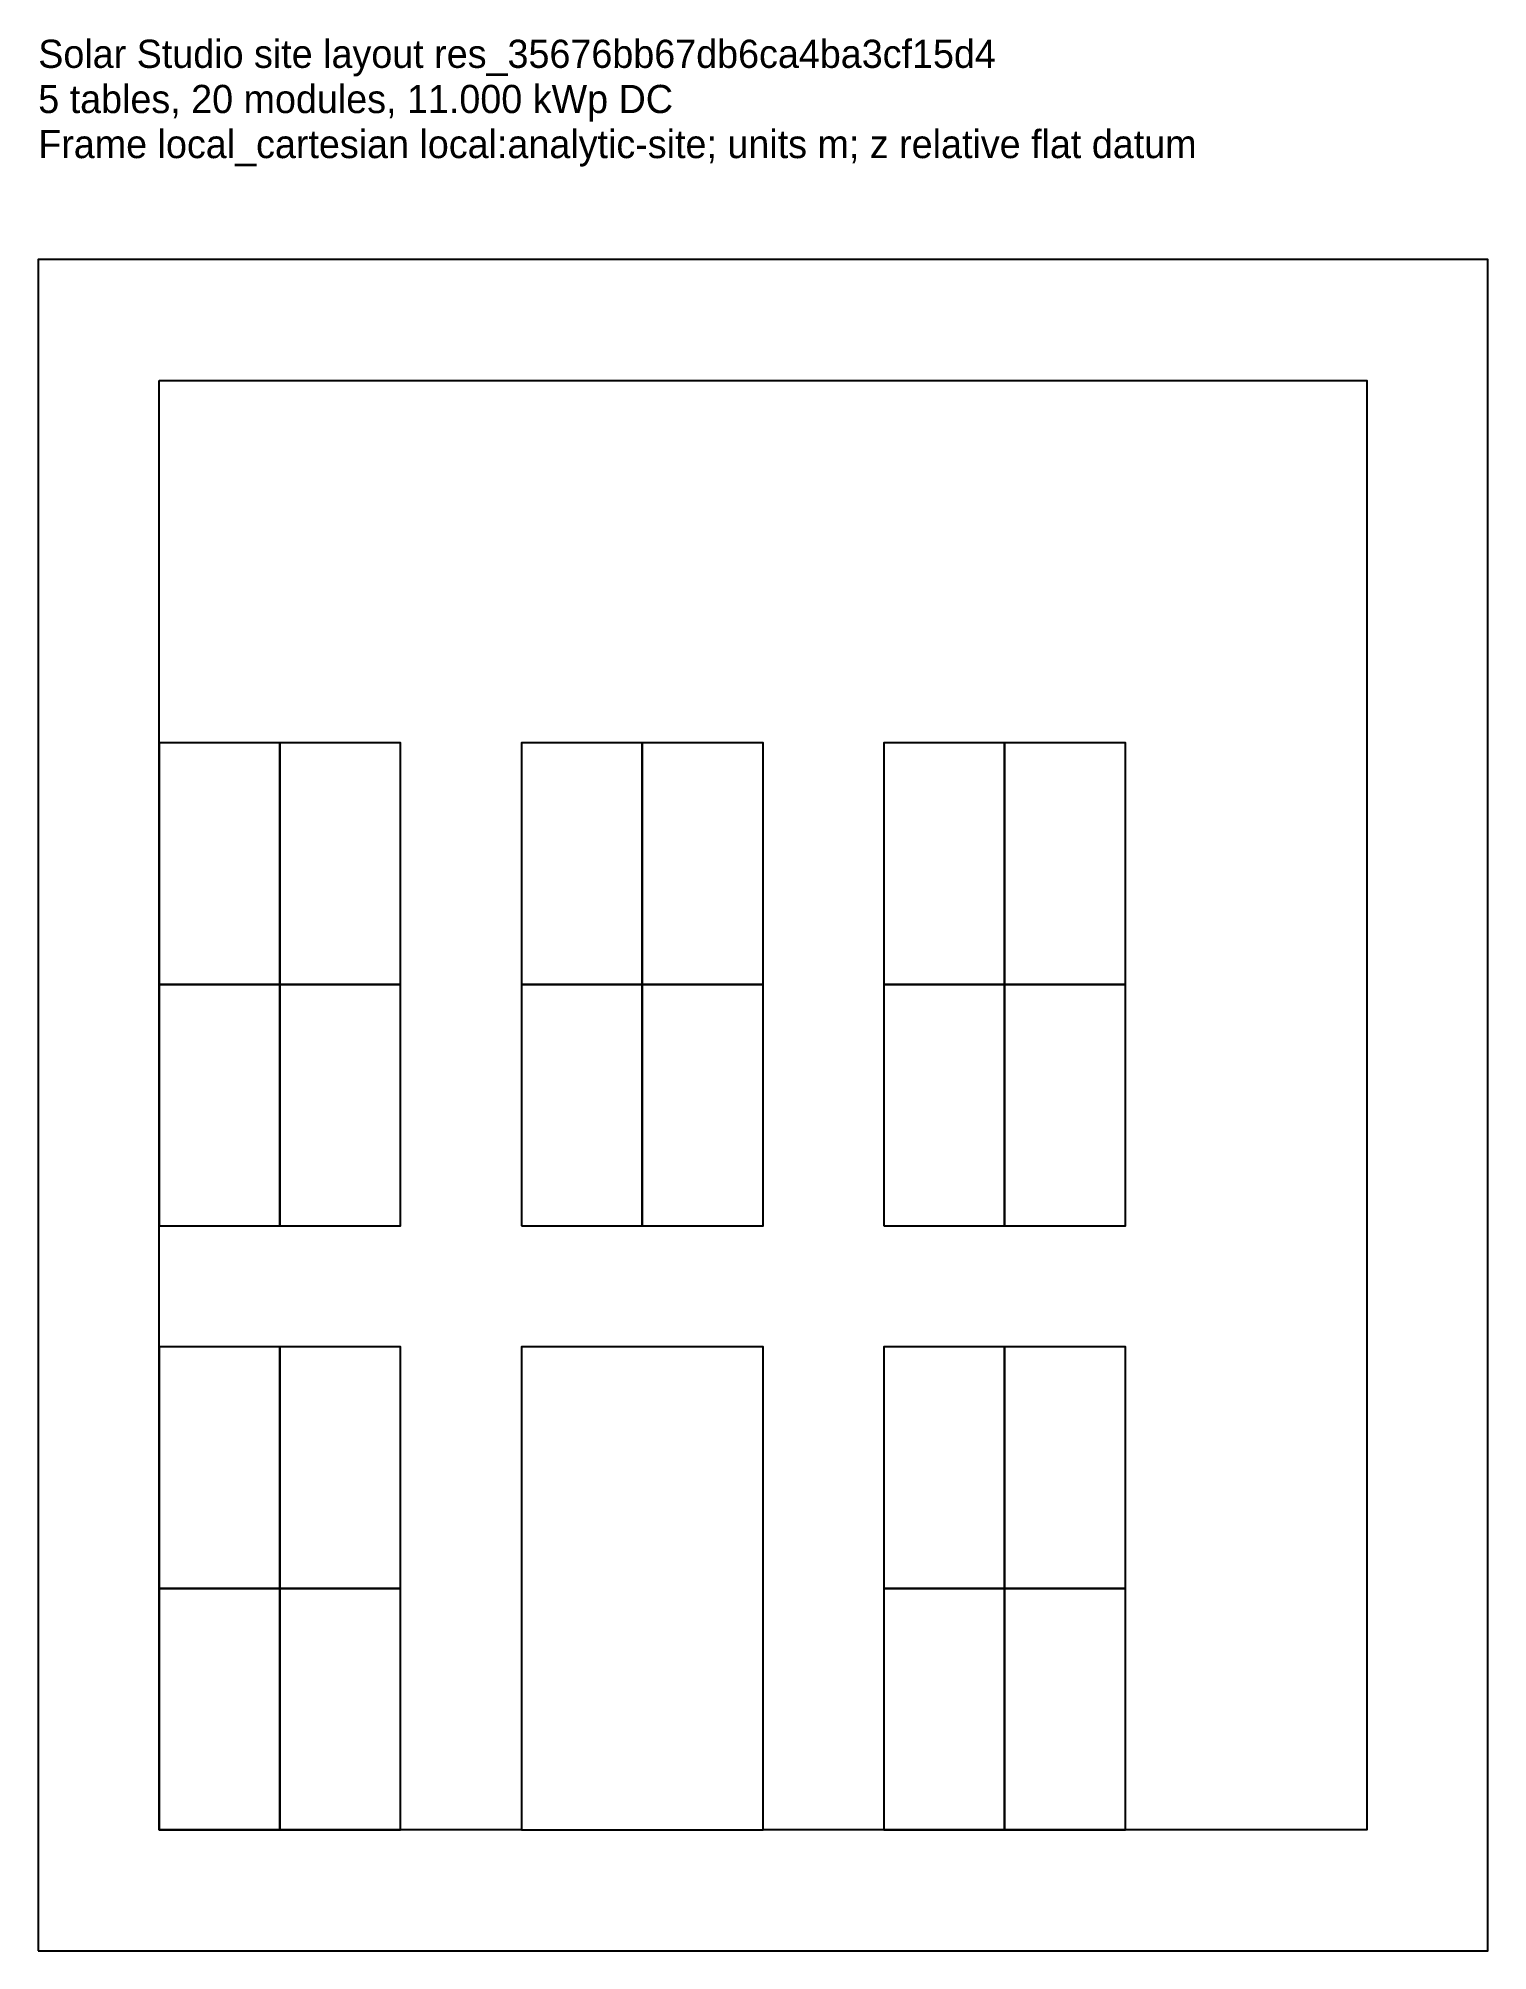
# Model space of a CAD drawing. Header units: metres. Extents: x 0 to 12, y 0 to 15.8.
import ezdxf

# ---------------------------------------------------------------- set-up
doc = ezdxf.new("R2010")
doc.units = ezdxf.units.M
for name, color, linetype in [('ADMISSIBLE_REGION', 3, 'Continuous'), ('ANNOTATION', 7, 'Continuous'), ('EXCLUSIONS', 1, 'Continuous'), ('KEEPOUT_ZONES', 1, 'Continuous'), ('MODULES', 5, 'Continuous'), ('SITE_BOUNDARY', 7, 'Continuous'), ('TABLES', 8, 'Continuous')]:
    doc.layers.add(name, color=color, linetype=linetype)

msp = doc.modelspace()

# ---------------------------------------------------------------- linework, layer by layer
at = {"layer": 'ADMISSIBLE_REGION'}
msp.add_lwpolyline([(1, 13), (11, 13), (11, 1), (6, 1), (6, 5), (4, 5), (4, 1), (1, 1)], close=True, dxfattribs=at)
at = {"layer": 'EXCLUSIONS'}
msp.add_lwpolyline([(4, 1), (6, 1), (6, 5), (4, 5)], close=True, dxfattribs=at)
at = {"layer": 'KEEPOUT_ZONES'}
msp.add_lwpolyline([(4, 1), (6, 1), (6, 5), (4, 5)], close=True, dxfattribs=at)
at = {"layer": 'MODULES'}
for points in [[(1, 8), (2, 8), (2, 10), (1, 10)], [(2, 8), (3, 8), (3, 10), (2, 10)], [(4, 8), (5, 8), (5, 10), (4, 10)], [(5, 8), (6, 8), (6, 10), (5, 10)], [(7, 8), (8, 8), (8, 10), (7, 10)], [(8, 8), (9, 8), (9, 10), (8, 10)], [(1, 6), (2, 6), (2, 8), (1, 8)], [(2, 6), (3, 6), (3, 8), (2, 8)], [(4, 6), (5, 6), (5, 8), (4, 8)], [(5, 6), (6, 6), (6, 8), (5, 8)], [(7, 6), (8, 6), (8, 8), (7, 8)], [(8, 6), (9, 6), (9, 8), (8, 8)], [(1, 3), (2, 3), (2, 5), (1, 5)], [(2, 3), (3, 3), (3, 5), (2, 5)], [(7, 3), (8, 3), (8, 5), (7, 5)], [(8, 3), (9, 3), (9, 5), (8, 5)], [(1, 1), (2, 1), (2, 3), (1, 3)], [(2, 1), (3, 1), (3, 3), (2, 3)], [(7, 1), (8, 1), (8, 3), (7, 3)], [(8, 1), (9, 1), (9, 3), (8, 3)]]:
    msp.add_lwpolyline(points, close=True, dxfattribs=at)
at = {"layer": 'SITE_BOUNDARY'}
msp.add_lwpolyline([(0, 0), (12, 0), (12, 14), (0, 14)], close=True, dxfattribs=at)
at = {"layer": 'TABLES'}
for points in [[(1, 6), (3, 6), (3, 10), (1, 10)], [(4, 6), (6, 6), (6, 10), (4, 10)], [(7, 6), (9, 6), (9, 10), (7, 10)], [(1, 1), (3, 1), (3, 5), (1, 5)], [(7, 1), (9, 1), (9, 5), (7, 5)]]:
    msp.add_lwpolyline(points, close=True, dxfattribs=at)

# ---------------------------------------------------------------- texts
at = {"layer": 'ANNOTATION'}
for s, p in [('Solar Studio site layout res_35676bb67db6ca4ba3cf15d4', (0, 15.587)), ('5 tables, 20 modules, 11.000 kWp DC', (0, 15.213)), ('Frame local_cartesian local:analytic-site; units m; z relative flat datum', (0, 14.84))]:
    msp.add_text(s, height=0.23333, dxfattribs=at).set_placement(p)

doc.saveas('drawing.dxf')
